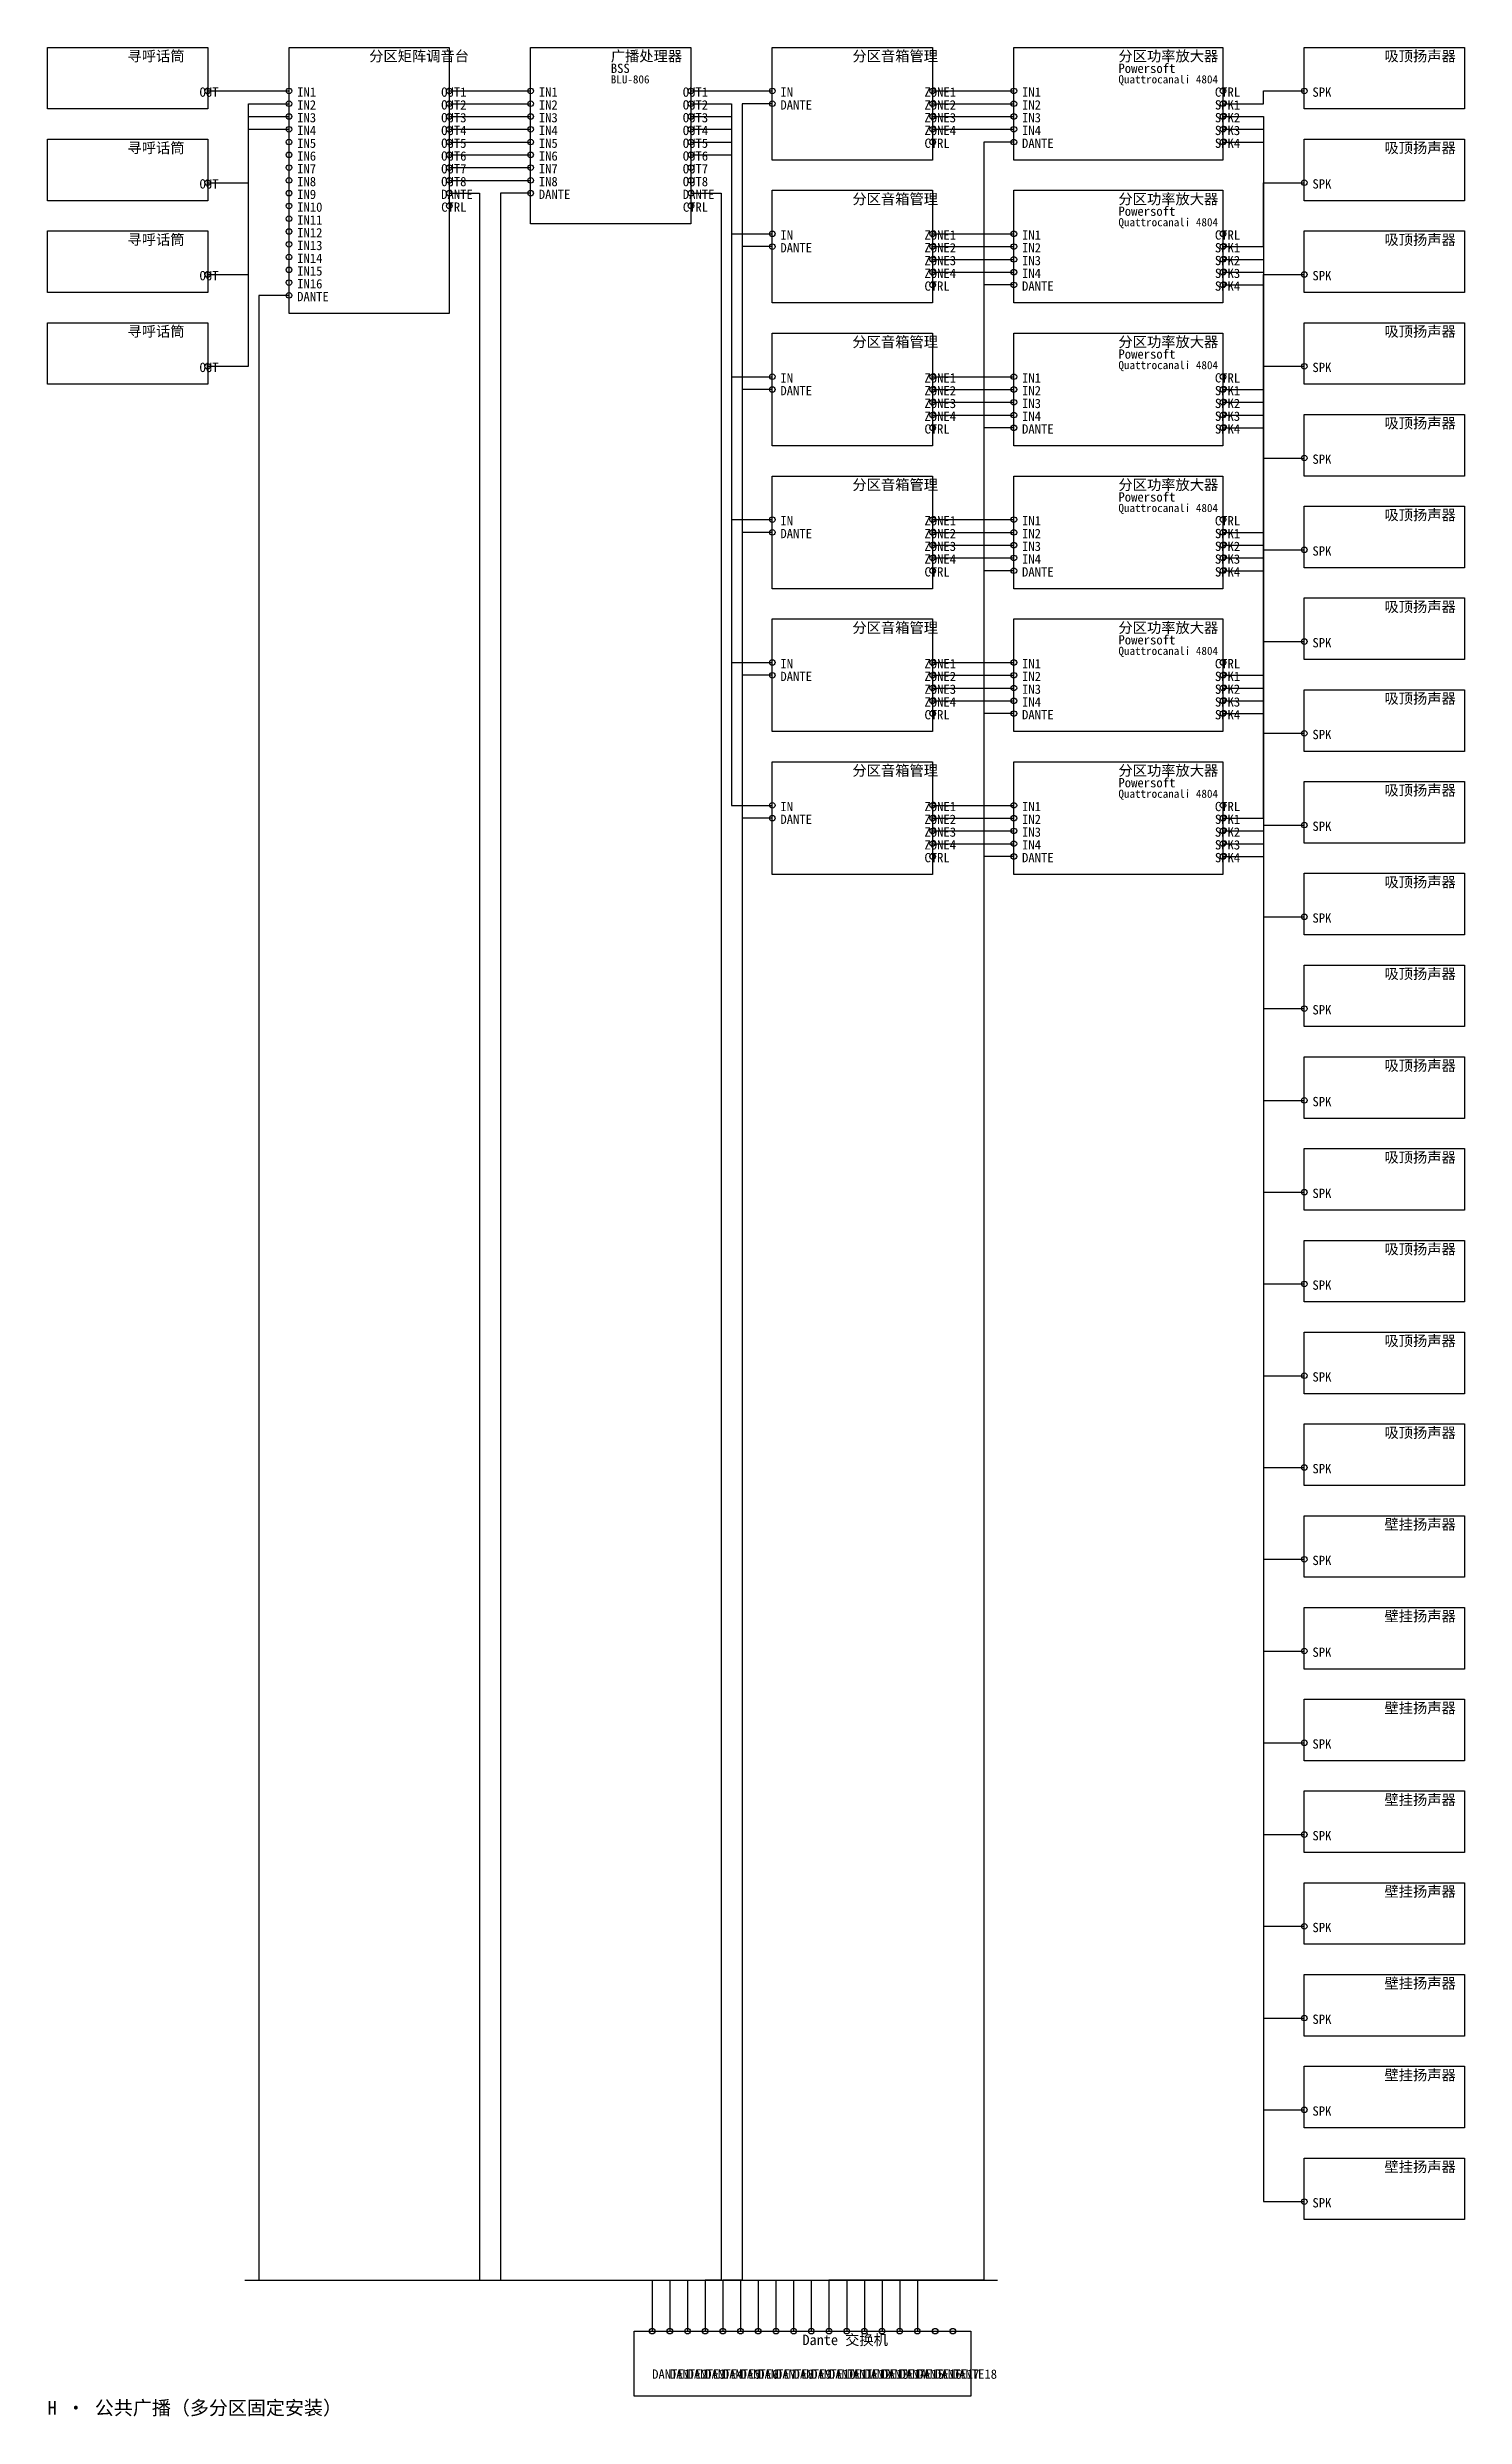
# Model space of a CAD drawing. Header units: metres. Extents: x 40 to 1260, y -2080 to -40.
import ezdxf

# ---------------------------------------------------------------- set-up
doc = ezdxf.new("R2010")
doc.units = ezdxf.units.M
for name, color, linetype in [('DEVICES', 7, 'Continuous'), ('LABELS', 7, 'Continuous'), ('PORTS', 6, 'Continuous'), ('WIRES_ANALOG', 4, 'Continuous'), ('WIRES_DANTE', 5, 'Continuous'), ('WIRES_SPEAKER', 1, 'Continuous')]:
    doc.layers.add(name, color=color, linetype=linetype)
doc.styles.add('CJK', font='simsun.ttc')

msp = doc.modelspace()

# ---------------------------------------------------------------- linework, layer by layer
at = {"layer": 'DEVICES', "color": 7, "lineweight": 25, "true_color": 0xb4b2a9}
for points in [[(40, -40), (178, -40), (178, -93), (40, -93), (40, -40)], [(248, -40), (386, -40), (386, -269), (248, -269), (248, -40)], [(456, -40), (594, -40), (594, -192), (456, -192), (456, -40)], [(664, -40), (802, -40), (802, -137), (664, -137), (664, -40)], [(872, -40), (1052, -40), (1052, -137), (872, -137), (872, -40)], [(1122, -40), (1260, -40), (1260, -93), (1122, -93), (1122, -40)], [(40, -119), (178, -119), (178, -172), (40, -172), (40, -119)], [(1122, -119), (1260, -119), (1260, -172), (1122, -172), (1122, -119)], [(664, -163), (802, -163), (802, -260), (664, -260), (664, -163)], [(872, -163), (1052, -163), (1052, -260), (872, -260), (872, -163)], [(40, -198), (178, -198), (178, -251), (40, -251), (40, -198)], [(1122, -198), (1260, -198), (1260, -251), (1122, -251), (1122, -198)], [(40, -277), (178, -277), (178, -330), (40, -330), (40, -277)], [(1122, -277), (1260, -277), (1260, -330), (1122, -330), (1122, -277)], [(664, -286), (802, -286), (802, -383), (664, -383), (664, -286)], [(872, -286), (1052, -286), (1052, -383), (872, -383), (872, -286)], [(1122, -356), (1260, -356), (1260, -409), (1122, -409), (1122, -356)], [(664, -409), (802, -409), (802, -506), (664, -506), (664, -409)], [(872, -409), (1052, -409), (1052, -506), (872, -506), (872, -409)], [(1122, -435), (1260, -435), (1260, -488), (1122, -488), (1122, -435)], [(1122, -514), (1260, -514), (1260, -567), (1122, -567), (1122, -514)], [(664, -532), (802, -532), (802, -629), (664, -629), (664, -532)], [(872, -532), (1052, -532), (1052, -629), (872, -629), (872, -532)], [(1122, -593), (1260, -593), (1260, -646), (1122, -646), (1122, -593)], [(664, -655), (802, -655), (802, -752), (664, -752), (664, -655)], [(872, -655), (1052, -655), (1052, -752), (872, -752), (872, -655)], [(1122, -672), (1260, -672), (1260, -725), (1122, -725), (1122, -672)], [(1122, -751), (1260, -751), (1260, -804), (1122, -804), (1122, -751)], [(1122, -830), (1260, -830), (1260, -883), (1122, -883), (1122, -830)], [(1122, -909), (1260, -909), (1260, -962), (1122, -962), (1122, -909)], [(1122, -988), (1260, -988), (1260, -1041), (1122, -1041), (1122, -988)], [(1122, -1067), (1260, -1067), (1260, -1120), (1122, -1120), (1122, -1067)], [(1122, -1146), (1260, -1146), (1260, -1199), (1122, -1199), (1122, -1146)], [(1122, -1225), (1260, -1225), (1260, -1278), (1122, -1278), (1122, -1225)], [(1122, -1304), (1260, -1304), (1260, -1357), (1122, -1357), (1122, -1304)], [(1122, -1383), (1260, -1383), (1260, -1436), (1122, -1436), (1122, -1383)], [(1122, -1462), (1260, -1462), (1260, -1515), (1122, -1515), (1122, -1462)], [(1122, -1541), (1260, -1541), (1260, -1594), (1122, -1594), (1122, -1541)], [(1122, -1620), (1260, -1620), (1260, -1673), (1122, -1673), (1122, -1620)], [(1122, -1699), (1260, -1699), (1260, -1752), (1122, -1752), (1122, -1699)], [(1122, -1778), (1260, -1778), (1260, -1831), (1122, -1831), (1122, -1778)], [(1122, -1857), (1260, -1857), (1260, -1910), (1122, -1910), (1122, -1857)], [(545, -2006), (835, -2006), (835, -2062), (545, -2062), (545, -2006)]]:
    msp.add_lwpolyline(points, dxfattribs=at)
at = {"layer": 'PORTS', "true_color": 0x5dcaa5}
for centre in [(178, -77.5), (248, -77.5), (386, -77.5), (456, -77.5), (594, -77.5), (664, -77.5), (802, -77.5), (872, -77.5), (248, -88.5), (248, -99.5), (386, -88.5), (386, -99.5), (456, -88.5), (456, -99.5), (594, -88.5), (594, -99.5), (802, -88.5), (802, -99.5), (872, -88.5), (872, -99.5), (248, -110.5), (248, -121.5), (386, -110.5), (386, -121.5), (456, -110.5), (456, -121.5), (594, -110.5), (594, -121.5), (802, -110.5), (872, -110.5), (248, -132.5), (248, -143.5), (386, -132.5), (386, -143.5), (456, -132.5), (456, -143.5), (594, -132.5), (594, -143.5), (178, -156.5), (248, -154.5), (248, -165.5), (386, -154.5), (456, -154.5), (594, -154.5), (248, -176.5), (248, -187.5), (248, -198.5), (664, -200.5), (802, -200.5), (872, -200.5), (248, -209.5), (248, -220.5), (802, -211.5), (802, -222.5), (872, -211.5), (872, -222.5), (178, -235.5), (248, -231.5), (248, -242.5), (802, -233.5), (872, -233.5), (178, -314.5), (664, -323.5), (802, -323.5), (872, -323.5), (802, -334.5), (802, -345.5), (872, -334.5), (872, -345.5), (802, -356.5), (872, -356.5), (664, -446.5), (802, -446.5), (872, -446.5), (802, -457.5), (802, -468.5), (872, -457.5), (872, -468.5), (802, -479.5), (872, -479.5), (664, -569.5), (802, -569.5), (872, -569.5), (802, -580.5), (802, -591.5), (872, -580.5), (872, -591.5), (802, -602.5), (872, -602.5), (664, -692.5), (802, -692.5), (872, -692.5), (802, -703.5), (802, -714.5), (872, -703.5), (872, -714.5), (802, -725.5), (872, -725.5)]:
    msp.add_circle(centre, 2.4, dxfattribs=at)
at = {"layer": 'PORTS', "true_color": 0xb07cd9}
for centre in [(1052, -77.5), (802, -121.5), (386, -176.5), (594, -176.5), (1052, -200.5), (802, -244.5), (1052, -323.5), (802, -367.5), (1052, -446.5), (802, -490.5), (1052, -569.5), (802, -613.5), (1052, -692.5), (802, -736.5)]:
    msp.add_circle(centre, 2.4, dxfattribs=at)
at = {"layer": 'PORTS', "true_color": 0xe8655a}
for centre in [(1122, -77.5), (1052, -88.5), (1052, -99.5), (1052, -110.5), (1052, -121.5), (1122, -156.5), (1052, -211.5), (1052, -222.5), (1052, -233.5), (1052, -244.5), (1122, -235.5), (1122, -314.5), (1052, -334.5), (1052, -345.5), (1052, -356.5), (1052, -367.5), (1122, -393.5), (1052, -457.5), (1052, -468.5), (1052, -479.5), (1052, -490.5), (1122, -472.5), (1122, -551.5), (1052, -580.5), (1052, -591.5), (1052, -602.5), (1052, -613.5), (1122, -630.5), (1052, -703.5), (1052, -714.5), (1122, -709.5), (1052, -725.5), (1052, -736.5), (1122, -788.5), (1122, -867.5), (1122, -946.5), (1122, -1025.5), (1122, -1104.5), (1122, -1183.5), (1122, -1262.5), (1122, -1341.5), (1122, -1420.5), (1122, -1499.5), (1122, -1578.5), (1122, -1657.5), (1122, -1736.5), (1122, -1815.5), (1122, -1894.5)]:
    msp.add_circle(centre, 2.4, dxfattribs=at)
at = {"layer": 'PORTS', "true_color": 0x378add}
for centre in [(664, -88.5), (872, -121.5), (386, -165.5), (456, -165.5), (594, -165.5), (664, -211.5), (872, -244.5), (248, -253.5), (664, -334.5), (872, -367.5), (664, -457.5), (872, -490.5), (664, -580.5), (872, -613.5), (664, -703.5), (872, -736.5), (560.6, -2006), (575.8, -2006), (591.1, -2006), (606.3, -2006), (621.5, -2006), (636.7, -2006), (651.9, -2006), (667.2, -2006), (682.4, -2006), (697.6, -2006), (712.8, -2006), (728.1, -2006), (743.3, -2006), (758.5, -2006), (773.7, -2006), (788.9, -2006), (804.2, -2006), (819.4, -2006)]:
    msp.add_circle(centre, 2.4, dxfattribs=at)
at = {"layer": 'WIRES_ANALOG', "linetype": 'CONTINUOUS', "true_color": 0x5dcaa5}
for points in [[(178, -77.5), (188, -77.5), (213, -77.5), (213, -77.5), (238, -77.5), (248, -77.5)], [(386, -77.5), (396, -77.5), (421, -77.5), (421, -77.5), (446, -77.5), (456, -77.5)], [(594, -77.5), (604, -77.5), (629, -77.5), (629, -77.5), (654, -77.5), (664, -77.5)], [(802, -77.5), (812, -77.5), (837, -77.5), (837, -77.5), (862, -77.5), (872, -77.5)], [(178, -156.5), (188, -156.5), (213, -156.5), (213, -88.5), (238, -88.5), (248, -88.5)], [(178, -235.5), (188, -235.5), (213, -235.5), (213, -99.5), (238, -99.5), (248, -99.5)], [(386, -88.5), (396, -88.5), (421, -88.5), (421, -88.5), (446, -88.5), (456, -88.5)], [(386, -99.5), (396, -99.5), (421, -99.5), (421, -99.5), (446, -99.5), (456, -99.5)], [(594, -88.5), (604, -88.5), (629, -88.5), (629, -200.5), (654, -200.5), (664, -200.5)], [(594, -99.5), (604, -99.5), (629, -99.5), (629, -323.5), (654, -323.5), (664, -323.5)], [(802, -88.5), (812, -88.5), (837, -88.5), (837, -88.5), (862, -88.5), (872, -88.5)], [(802, -99.5), (812, -99.5), (837, -99.5), (837, -99.5), (862, -99.5), (872, -99.5)], [(178, -314.5), (188, -314.5), (213, -314.5), (213, -110.5), (238, -110.5), (248, -110.5)], [(386, -110.5), (396, -110.5), (421, -110.5), (421, -110.5), (446, -110.5), (456, -110.5)], [(386, -121.5), (396, -121.5), (421, -121.5), (421, -121.5), (446, -121.5), (456, -121.5)], [(594, -110.5), (604, -110.5), (629, -110.5), (629, -446.5), (654, -446.5), (664, -446.5)], [(594, -121.5), (604, -121.5), (629, -121.5), (629, -569.5), (654, -569.5), (664, -569.5)], [(802, -110.5), (812, -110.5), (837, -110.5), (837, -110.5), (862, -110.5), (872, -110.5)], [(386, -132.5), (396, -132.5), (421, -132.5), (421, -132.5), (446, -132.5), (456, -132.5)], [(594, -132.5), (604, -132.5), (629, -132.5), (629, -692.5), (654, -692.5), (664, -692.5)], [(386, -143.5), (396, -143.5), (421, -143.5), (421, -143.5), (446, -143.5), (456, -143.5)], [(386, -154.5), (396, -154.5), (421, -154.5), (421, -154.5), (446, -154.5), (456, -154.5)], [(802, -200.5), (812, -200.5), (837, -200.5), (837, -200.5), (862, -200.5), (872, -200.5)], [(802, -211.5), (812, -211.5), (837, -211.5), (837, -211.5), (862, -211.5), (872, -211.5)], [(802, -222.5), (812, -222.5), (837, -222.5), (837, -222.5), (862, -222.5), (872, -222.5)], [(802, -233.5), (812, -233.5), (837, -233.5), (837, -233.5), (862, -233.5), (872, -233.5)], [(802, -323.5), (812, -323.5), (837, -323.5), (837, -323.5), (862, -323.5), (872, -323.5)], [(802, -334.5), (812, -334.5), (837, -334.5), (837, -334.5), (862, -334.5), (872, -334.5)], [(802, -345.5), (812, -345.5), (837, -345.5), (837, -345.5), (862, -345.5), (872, -345.5)], [(802, -356.5), (812, -356.5), (837, -356.5), (837, -356.5), (862, -356.5), (872, -356.5)], [(802, -446.5), (812, -446.5), (837, -446.5), (837, -446.5), (862, -446.5), (872, -446.5)], [(802, -457.5), (812, -457.5), (837, -457.5), (837, -457.5), (862, -457.5), (872, -457.5)], [(802, -468.5), (812, -468.5), (837, -468.5), (837, -468.5), (862, -468.5), (872, -468.5)], [(802, -479.5), (812, -479.5), (837, -479.5), (837, -479.5), (862, -479.5), (872, -479.5)], [(802, -569.5), (812, -569.5), (837, -569.5), (837, -569.5), (862, -569.5), (872, -569.5)], [(802, -580.5), (812, -580.5), (837, -580.5), (837, -580.5), (862, -580.5), (872, -580.5)], [(802, -591.5), (812, -591.5), (837, -591.5), (837, -591.5), (862, -591.5), (872, -591.5)], [(802, -602.5), (812, -602.5), (837, -602.5), (837, -602.5), (862, -602.5), (872, -602.5)], [(802, -692.5), (812, -692.5), (837, -692.5), (837, -692.5), (862, -692.5), (872, -692.5)], [(802, -703.5), (812, -703.5), (837, -703.5), (837, -703.5), (862, -703.5), (872, -703.5)], [(802, -714.5), (812, -714.5), (837, -714.5), (837, -714.5), (862, -714.5), (872, -714.5)], [(802, -725.5), (812, -725.5), (837, -725.5), (837, -725.5), (862, -725.5), (872, -725.5)]]:
    msp.add_lwpolyline(points, dxfattribs=at)
at = {"layer": 'WIRES_DANTE', "linetype": 'CONTINUOUS', "true_color": 0x378add}
for points in [[(664, -88.5), (654, -88.5), (638, -88.5), (638, -1962), (621.5, -1962), (621.5, -2006)], [(872, -121.5), (862, -121.5), (846, -121.5), (846, -1962), (712.8, -1962), (712.8, -2006)], [(386, -165.5), (396, -165.5), (412, -165.5), (412, -1962), (575.8, -1962), (575.8, -2006)], [(456, -165.5), (446, -165.5), (430, -165.5), (430, -1962), (591.1, -1962), (591.1, -2006)], [(594, -165.5), (604, -165.5), (620, -165.5), (620, -1962), (606.3, -1962), (606.3, -2006)], [(664, -211.5), (654, -211.5), (638, -211.5), (638, -1962), (636.7, -1962), (636.7, -2006)], [(872, -244.5), (862, -244.5), (846, -244.5), (846, -1962), (728.1, -1962), (728.1, -2006)], [(248, -253.5), (238, -253.5), (222, -253.5), (222, -1962), (560.6, -1962), (560.6, -2006)], [(664, -334.5), (654, -334.5), (638, -334.5), (638, -1962), (651.9, -1962), (651.9, -2006)], [(872, -367.5), (862, -367.5), (846, -367.5), (846, -1962), (743.3, -1962), (743.3, -2006)], [(664, -457.5), (654, -457.5), (638, -457.5), (638, -1962), (667.2, -1962), (667.2, -2006)], [(872, -490.5), (862, -490.5), (846, -490.5), (846, -1962), (758.5, -1962), (758.5, -2006)], [(664, -580.5), (654, -580.5), (638, -580.5), (638, -1962), (682.4, -1962), (682.4, -2006)], [(872, -613.5), (862, -613.5), (846, -613.5), (846, -1962), (773.7, -1962), (773.7, -2006)], [(664, -703.5), (654, -703.5), (638, -703.5), (638, -1962), (697.6, -1962), (697.6, -2006)], [(872, -736.5), (862, -736.5), (846, -736.5), (846, -1962), (788.9, -1962), (788.9, -2006)], [(210, -1962), (858, -1962)]]:
    msp.add_lwpolyline(points, dxfattribs=at)
at = {"layer": 'WIRES_SPEAKER', "linetype": 'CONTINUOUS', "true_color": 0xe8655a}
for points in [[(1052, -88.5), (1062, -88.5), (1087, -88.5), (1087, -77.5), (1112, -77.5), (1122, -77.5)], [(1052, -99.5), (1062, -99.5), (1087, -99.5), (1087, -551.5), (1112, -551.5), (1122, -551.5)], [(1052, -110.5), (1062, -110.5), (1087, -110.5), (1087, -1025.5), (1112, -1025.5), (1122, -1025.5)], [(1052, -121.5), (1062, -121.5), (1087, -121.5), (1087, -1499.5), (1112, -1499.5), (1122, -1499.5)], [(1052, -211.5), (1062, -211.5), (1087, -211.5), (1087, -156.5), (1112, -156.5), (1122, -156.5)], [(1052, -222.5), (1062, -222.5), (1087, -222.5), (1087, -630.5), (1112, -630.5), (1122, -630.5)], [(1052, -233.5), (1062, -233.5), (1087, -233.5), (1087, -1104.5), (1112, -1104.5), (1122, -1104.5)], [(1052, -334.5), (1062, -334.5), (1087, -334.5), (1087, -235.5), (1112, -235.5), (1122, -235.5)], [(1052, -244.5), (1062, -244.5), (1087, -244.5), (1087, -1578.5), (1112, -1578.5), (1122, -1578.5)], [(1052, -457.5), (1062, -457.5), (1087, -457.5), (1087, -314.5), (1112, -314.5), (1122, -314.5)], [(1052, -345.5), (1062, -345.5), (1087, -345.5), (1087, -709.5), (1112, -709.5), (1122, -709.5)], [(1052, -356.5), (1062, -356.5), (1087, -356.5), (1087, -1183.5), (1112, -1183.5), (1122, -1183.5)], [(1052, -367.5), (1062, -367.5), (1087, -367.5), (1087, -1657.5), (1112, -1657.5), (1122, -1657.5)], [(1052, -580.5), (1062, -580.5), (1087, -580.5), (1087, -393.5), (1112, -393.5), (1122, -393.5)], [(1052, -468.5), (1062, -468.5), (1087, -468.5), (1087, -788.5), (1112, -788.5), (1122, -788.5)], [(1052, -703.5), (1062, -703.5), (1087, -703.5), (1087, -472.5), (1112, -472.5), (1122, -472.5)], [(1052, -479.5), (1062, -479.5), (1087, -479.5), (1087, -1262.5), (1112, -1262.5), (1122, -1262.5)], [(1052, -490.5), (1062, -490.5), (1087, -490.5), (1087, -1736.5), (1112, -1736.5), (1122, -1736.5)], [(1052, -591.5), (1062, -591.5), (1087, -591.5), (1087, -867.5), (1112, -867.5), (1122, -867.5)], [(1052, -602.5), (1062, -602.5), (1087, -602.5), (1087, -1341.5), (1112, -1341.5), (1122, -1341.5)], [(1052, -613.5), (1062, -613.5), (1087, -613.5), (1087, -1815.5), (1112, -1815.5), (1122, -1815.5)], [(1052, -714.5), (1062, -714.5), (1087, -714.5), (1087, -946.5), (1112, -946.5), (1122, -946.5)], [(1052, -725.5), (1062, -725.5), (1087, -725.5), (1087, -1420.5), (1112, -1420.5), (1122, -1420.5)], [(1052, -736.5), (1062, -736.5), (1087, -736.5), (1087, -1894.5), (1112, -1894.5), (1122, -1894.5)]]:
    msp.add_lwpolyline(points, dxfattribs=at)

# ---------------------------------------------------------------- texts
at = {"layer": 'LABELS', "true_color": 0xf1efe8, "style": 'CJK'}
for s, height, p in [('寻呼话筒', 9, (109, -52)), ('分区矩阵调音台', 9, (317, -52)), ('广播处理器', 9, (525, -52)), ('分区音箱管理', 9, (733, -52)), ('分区功率放大器', 9, (962, -52)), ('吸顶扬声器', 9, (1191, -52)), ('寻呼话筒', 9, (109, -131)), ('吸顶扬声器', 9, (1191, -131)), ('分区音箱管理', 9, (733, -175)), ('分区功率放大器', 9, (962, -175)), ('寻呼话筒', 9, (109, -210)), ('吸顶扬声器', 9, (1191, -210)), ('寻呼话筒', 9, (109, -289)), ('吸顶扬声器', 9, (1191, -289)), ('分区音箱管理', 9, (733, -298)), ('分区功率放大器', 9, (962, -298)), ('吸顶扬声器', 9, (1191, -368)), ('分区音箱管理', 9, (733, -421)), ('分区功率放大器', 9, (962, -421)), ('吸顶扬声器', 9, (1191, -447)), ('吸顶扬声器', 9, (1191, -526)), ('分区音箱管理', 9, (733, -544)), ('分区功率放大器', 9, (962, -544)), ('吸顶扬声器', 9, (1191, -605)), ('分区音箱管理', 9, (733, -667)), ('分区功率放大器', 9, (962, -667)), ('吸顶扬声器', 9, (1191, -684)), ('吸顶扬声器', 9, (1191, -763)), ('吸顶扬声器', 9, (1191, -842)), ('吸顶扬声器', 9, (1191, -921)), ('吸顶扬声器', 9, (1191, -1000)), ('吸顶扬声器', 9, (1191, -1079)), ('吸顶扬声器', 9, (1191, -1158)), ('吸顶扬声器', 9, (1191, -1237)), ('壁挂扬声器', 9, (1191, -1316)), ('壁挂扬声器', 9, (1191, -1395)), ('壁挂扬声器', 9, (1191, -1474)), ('壁挂扬声器', 9, (1191, -1553)), ('壁挂扬声器', 9, (1191, -1632)), ('壁挂扬声器', 9, (1191, -1711)), ('壁挂扬声器', 9, (1191, -1790)), ('壁挂扬声器', 9, (1191, -1869)), ('Dante 交换机', 9, (690, -2018)), ('H · 公共广播（多分区固定安装）', 12, (40, -2078))]:
    msp.add_text(s, height=height, dxfattribs=at).set_placement(p)
at = {"layer": 'LABELS', "true_color": 0xc4c2b8, "style": 'CJK'}
for s, p in [('BSS', (525, -62)), ('Powersoft', (962, -62)), ('Powersoft', (962, -185)), ('Powersoft', (962, -308)), ('Powersoft', (962, -431)), ('Powersoft', (962, -554)), ('Powersoft', (962, -677))]:
    msp.add_text(s, height=8, dxfattribs=at).set_placement(p)
at = {"layer": 'LABELS', "true_color": 0xf5f5ec, "style": 'CJK'}
for s, p in [('OUT', (171, -82.5)), ('IN1', (255, -82.5)), ('OUT1', (379, -82.5)), ('IN1', (463, -82.5)), ('OUT1', (587, -82.5)), ('IN', (671, -82.5)), ('ZONE1', (795, -82.5)), ('IN1', (879, -82.5)), ('CTRL', (1045, -82.5)), ('SPK', (1129, -82.5)), ('IN2', (255, -93.5)), ('IN3', (255, -104.5)), ('OUT2', (379, -93.5)), ('OUT3', (379, -104.5)), ('IN2', (463, -93.5)), ('IN3', (463, -104.5)), ('OUT2', (587, -93.5)), ('OUT3', (587, -104.5)), ('DANTE', (671, -93.5)), ('ZONE2', (795, -93.5)), ('ZONE3', (795, -104.5)), ('IN2', (879, -93.5)), ('IN3', (879, -104.5)), ('SPK1', (1045, -93.5)), ('SPK2', (1045, -104.5)), ('IN4', (255, -115.5)), ('IN5', (255, -126.5)), ('OUT4', (379, -115.5)), ('OUT5', (379, -126.5)), ('IN4', (463, -115.5)), ('IN5', (463, -126.5)), ('OUT4', (587, -115.5)), ('OUT5', (587, -126.5)), ('ZONE4', (795, -115.5)), ('CTRL', (795, -126.5)), ('DANTE', (879, -126.5)), ('IN4', (879, -115.5)), ('SPK3', (1045, -115.5)), ('SPK4', (1045, -126.5)), ('IN6', (255, -137.5)), ('IN7', (255, -148.5)), ('OUT6', (379, -137.5)), ('OUT7', (379, -148.5)), ('IN6', (463, -137.5)), ('IN7', (463, -148.5)), ('OUT6', (587, -137.5)), ('OUT7', (587, -148.5)), ('OUT', (171, -161.5)), ('IN8', (255, -159.5)), ('IN9', (255, -170.5)), ('OUT8', (379, -159.5)), ('DANTE', (379, -170.5)), ('DANTE', (463, -170.5)), ('IN8', (463, -159.5)), ('OUT8', (587, -159.5)), ('DANTE', (587, -170.5)), ('SPK', (1129, -161.5)), ('IN10', (255, -181.5)), ('CTRL', (379, -181.5)), ('CTRL', (587, -181.5)), ('IN11', (255, -192.5)), ('IN12', (255, -203.5)), ('IN', (671, -205.5)), ('ZONE1', (795, -205.5)), ('IN1', (879, -205.5)), ('CTRL', (1045, -205.5)), ('IN13', (255, -214.5)), ('IN14', (255, -225.5)), ('DANTE', (671, -216.5)), ('ZONE2', (795, -216.5)), ('ZONE3', (795, -227.5)), ('IN2', (879, -216.5)), ('IN3', (879, -227.5)), ('SPK1', (1045, -216.5)), ('SPK2', (1045, -227.5)), ('OUT', (171, -240.5)), ('IN15', (255, -236.5)), ('IN16', (255, -247.5)), ('ZONE4', (795, -238.5)), ('CTRL', (795, -249.5)), ('DANTE', (879, -249.5)), ('IN4', (879, -238.5)), ('SPK3', (1045, -238.5)), ('SPK4', (1045, -249.5)), ('SPK', (1129, -240.5)), ('DANTE', (255, -258.5)), ('OUT', (171, -319.5)), ('IN', (671, -328.5)), ('ZONE1', (795, -328.5)), ('IN1', (879, -328.5)), ('CTRL', (1045, -328.5)), ('SPK', (1129, -319.5)), ('DANTE', (671, -339.5)), ('ZONE2', (795, -339.5)), ('ZONE3', (795, -350.5)), ('IN2', (879, -339.5)), ('IN3', (879, -350.5)), ('SPK1', (1045, -339.5)), ('SPK2', (1045, -350.5)), ('ZONE4', (795, -361.5)), ('CTRL', (795, -372.5)), ('DANTE', (879, -372.5)), ('IN4', (879, -361.5)), ('SPK3', (1045, -361.5)), ('SPK4', (1045, -372.5)), ('SPK', (1129, -398.5)), ('IN', (671, -451.5)), ('ZONE1', (795, -451.5)), ('IN1', (879, -451.5)), ('CTRL', (1045, -451.5)), ('DANTE', (671, -462.5)), ('ZONE2', (795, -462.5)), ('ZONE3', (795, -473.5)), ('IN2', (879, -462.5)), ('IN3', (879, -473.5)), ('SPK1', (1045, -462.5)), ('SPK2', (1045, -473.5)), ('ZONE4', (795, -484.5)), ('CTRL', (795, -495.5)), ('DANTE', (879, -495.5)), ('IN4', (879, -484.5)), ('SPK3', (1045, -484.5)), ('SPK4', (1045, -495.5)), ('SPK', (1129, -477.5)), ('SPK', (1129, -556.5)), ('IN', (671, -574.5)), ('ZONE1', (795, -574.5)), ('IN1', (879, -574.5)), ('CTRL', (1045, -574.5)), ('DANTE', (671, -585.5)), ('ZONE2', (795, -585.5)), ('ZONE3', (795, -596.5)), ('IN2', (879, -585.5)), ('IN3', (879, -596.5)), ('SPK1', (1045, -585.5)), ('SPK2', (1045, -596.5)), ('ZONE4', (795, -607.5)), ('CTRL', (795, -618.5)), ('DANTE', (879, -618.5)), ('IN4', (879, -607.5)), ('SPK3', (1045, -607.5)), ('SPK4', (1045, -618.5)), ('SPK', (1129, -635.5)), ('IN', (671, -697.5)), ('ZONE1', (795, -697.5)), ('IN1', (879, -697.5)), ('CTRL', (1045, -697.5)), ('DANTE', (671, -708.5)), ('ZONE2', (795, -708.5)), ('ZONE3', (795, -719.5)), ('IN2', (879, -708.5)), ('IN3', (879, -719.5)), ('SPK1', (1045, -708.5)), ('SPK2', (1045, -719.5)), ('SPK', (1129, -714.5)), ('ZONE4', (795, -730.5)), ('CTRL', (795, -741.5)), ('DANTE', (879, -741.5)), ('IN4', (879, -730.5)), ('SPK3', (1045, -730.5)), ('SPK4', (1045, -741.5)), ('SPK', (1129, -793.5)), ('SPK', (1129, -872.5)), ('SPK', (1129, -951.5)), ('SPK', (1129, -1030.5)), ('SPK', (1129, -1109.5)), ('SPK', (1129, -1188.5)), ('SPK', (1129, -1267.5)), ('SPK', (1129, -1346.5)), ('SPK', (1129, -1425.5)), ('SPK', (1129, -1504.5)), ('SPK', (1129, -1583.5)), ('SPK', (1129, -1662.5)), ('SPK', (1129, -1741.5)), ('SPK', (1129, -1820.5)), ('SPK', (1129, -1899.5)), ('DANTE1', (560.6, -2047)), ('DANTE2', (575.8, -2047)), ('DANTE3', (591.1, -2047)), ('DANTE4', (606.3, -2047)), ('DANTE5', (621.5, -2047)), ('DANTE6', (636.7, -2047)), ('DANTE7', (651.9, -2047)), ('DANTE8', (667.2, -2047)), ('DANTE9', (682.4, -2047)), ('DANTE10', (697.6, -2047)), ('DANTE11', (712.8, -2047)), ('DANTE12', (728.1, -2047)), ('DANTE13', (743.3, -2047)), ('DANTE14', (758.5, -2047)), ('DANTE15', (773.7, -2047)), ('DANTE16', (788.9, -2047)), ('DANTE17', (804.2, -2047)), ('DANTE18', (819.4, -2047))]:
    msp.add_text(s, height=8, dxfattribs=at).set_placement(p)
at = {"layer": 'LABELS', "true_color": 0x9a978d, "style": 'CJK'}
for s, p in [('BLU-806', (525, -71)), ('Quattrocanali 4804', (962, -71)), ('Quattrocanali 4804', (962, -194)), ('Quattrocanali 4804', (962, -317)), ('Quattrocanali 4804', (962, -440)), ('Quattrocanali 4804', (962, -563)), ('Quattrocanali 4804', (962, -686))]:
    msp.add_text(s, height=7, dxfattribs=at).set_placement(p)

doc.saveas('drawing.dxf')
